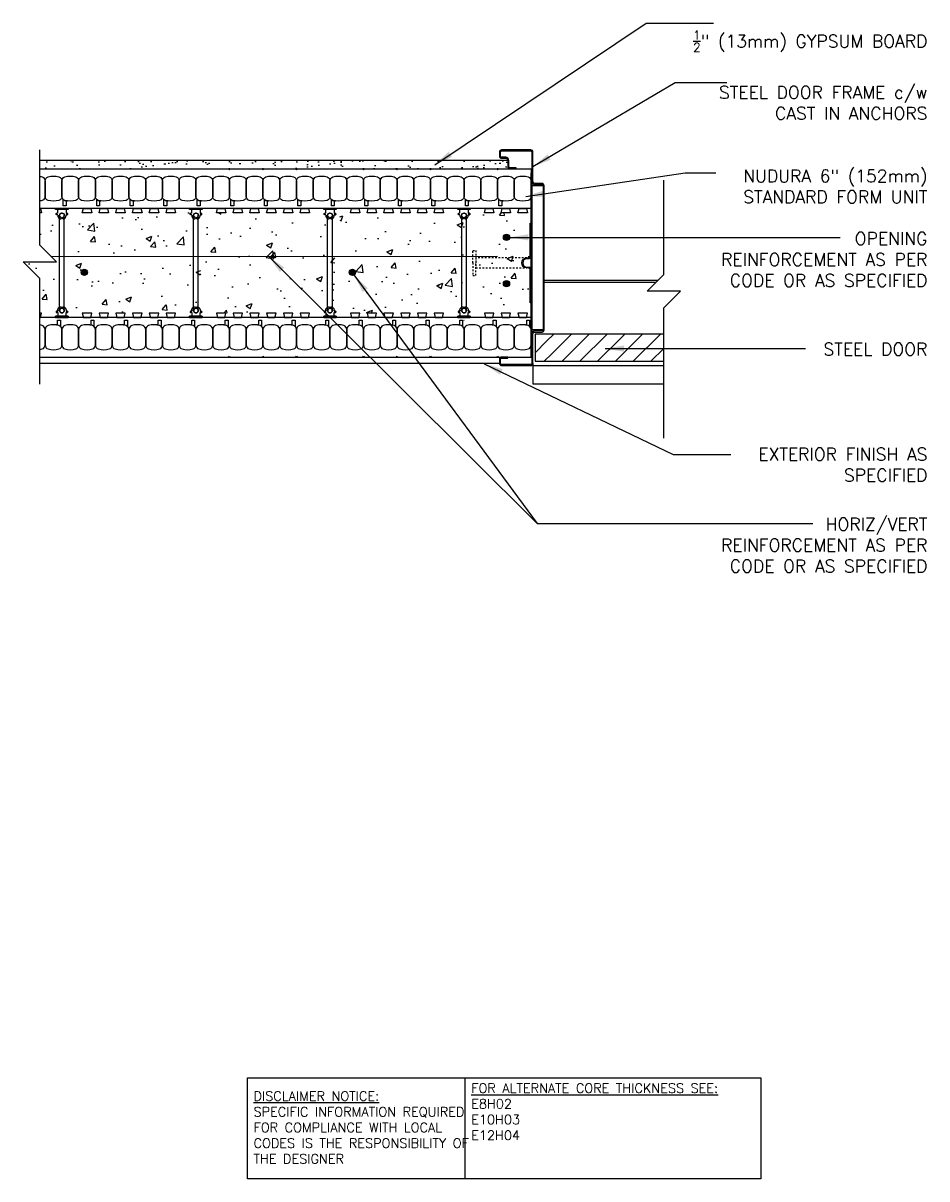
# Model space of a CAD drawing. Header units: inches. Extents: x 2887.6 to 2941.5, y 461.1 to 530.2.
import ezdxf

# ---------------------------------------------------------------- set-up
doc = ezdxf.new("R2010")
doc.units = ezdxf.units.IN
doc.header["$LTSCALE"] = 0.25
doc.header["$MEASUREMENT"] = 0
doc.linetypes.add('HIDDEN', pattern=[0.375, 0.25, -0.125])
doc.layers.get('0').update_dxf_attribs({"linetype": 'CONTINUOUS'})
for name, color, linetype in [('HATCH', 12, 'CONTINUOUS'), ('LINE18', 9, 'CONTINUOUS'), ('line25', 2, 'CONTINUOUS'), ('LINE50', 5, 'CONTINUOUS'), ('LINE65', 3, 'CONTINUOUS'), ('LINE9', 9, 'CONTINUOUS'), ('TEXT', 4, 'CONTINUOUS')]:
    doc.layers.add(name, color=color, linetype=linetype)
doc.styles.add('DIM', font='romans.shx', dxfattribs={"width": 0.7})
doc.styles.add('ROMANS', font='romans')
doc.styles.get("Standard").update_dxf_attribs({"font": 'romans.shx'})
doc.dimstyles.new('ext_12', dxfattribs={"dimscale": 12, "dimtxt": 0.09375, "dimasz": 0.09375, "dimexe": 0.09375, "dimexo": 0.0625, "dimgap": 0.0625, "dimtad": 1, "dimdec": 1, "dimzin": 3, "dimdsep": 46, "dimlunit": 4, "dimtxsty": 'DIM', "dimcen": 0.09, "dimdle": 0.09375, "dimclrt": 4, "dimadec": 0, "dimazin": 0, "dimtfac": 1, "dimtdec": 1, "dimtmove": 2, "dimatfit": 3, "dimfxl": 0, "dimfrac": 2, "dimtolj": 1, "dimtzin": 0, "dimarcsym": 0})

# ---------------------------------------------------------------- blocks, each defined once
blk = doc.blocks.new('WEB_6_CENTRE_TOP')
for p, q in [((5.688, 0.141), (0, 0.141)), ((5.688, -0.141), (0, -0.141))]:
    blk.add_line(p, q)
for centre in [(0, 0), (5.688, 0)]:
    blk.add_circle(centre, 0.141)
blk = doc.blocks.new('Connector')
blk.add_point((0.271, 0))
at = {"layer": 'LINE9'}
for p, q in [((0, 0.375), (0, -0.375)), ((0.062, -0.375), (0.062, 0.375)), ((0.281, 0.25), (0.062, 0.25))]:
    blk.add_line(p, q, dxfattribs=at)
for points, weights in [([(0.007, 0.375), (0.004, 0.375), (0, 0.375)], [1, 0.972587069138, 0.950305488115]), ([(0.327, 0.343), (0.308, 0.343), (0.281, 0.317), (0.281, 0.297)], [1, 0.85355339, 0.85355339, 1]), ([(0.328, 0.343), (0.327, 0.343), (0.327, 0.343)], [1, 0.70710678, 1]), ([(0.375, 0.297), (0.375, 0.317), (0.348, 0.343), (0.329, 0.343)], [1, 0.85355339, 0.85355339, 1]), ([(0.406, 0.25), (0.546, 0.25), (0.619, 0.131)], [0.958404415409, 0.794674173519, 0.864651571113]), ([(0.619, 0.052), (0.612, 0.049), (0.604, 0.049)], [0.83615024178, 0.892081430621, 1]), ([(0, -0.375), (0.004, -0.375), (0.007, -0.375)], [0.950305488115, 0.972587069138, 1]), ([(0.281, -0.297), (0.281, -0.317), (0.308, -0.343), (0.327, -0.343)], [1, 0.85355339, 0.85355339, 1]), ([(0.327, -0.343), (0.281, -0.343), (0.281, -0.297)], [1, 0.70710678, 1]), ([(0.329, -0.343), (0.348, -0.343), (0.375, -0.317), (0.375, -0.297)], [1, 0.85355339, 0.85355339, 1]), ([(0.375, -0.297), (0.375, -0.343), (0.329, -0.343)], [1, 0.70710678, 1]), ([(0.619, -0.131), (0.546, -0.25), (0.406, -0.25)], [0.864651574428, 0.794674169686, 0.958404415195]), ([(0.604, -0.049), (0.612, -0.049), (0.619, -0.052)], [1, 0.89208144177, 0.836150253337])]:
    blk.add_rational_spline(points, weights, degree=2, dxfattribs=at)
for points, degree in [([(0, 0.375), (0.002, 0.375), (0.005, 0.375), (0.007, 0.375)], 3), ([(0.007, 0.375), (0.021, 0.375), (0.051, 0.375), (0.062, 0.375), (0.062, 0.375)], 3), ([(0.281, 0.25), (0.281, 0.297)], 1), ([(0.327, 0.343), (0.327, 0.343), (0.328, 0.343), (0.328, 0.343)], 3), ([(0.328, 0.343), (0.329, 0.343), (0.329, 0.343), (0.329, 0.343)], 3), ([(0.375, 0.25), (0.375, 0.297)], 1), ([(0.406, 0.25), (0.375, 0.25)], 1), ([(0.604, 0.049), (0.532, 0.049)], 1), ([(0.604, 0.049), (0.609, 0.049), (0.614, 0.05), (0.619, 0.052)], 3), ([(0.619, 0.131), (0.619, 0.052)], 1), ([(0.007, -0.375), (0.005, -0.375), (0.002, -0.375), (0, -0.375)], 3), ([(0.062, -0.375), (0.062, -0.375), (0.051, -0.375), (0.021, -0.375), (0.007, -0.375)], 3), ([(0.062, -0.25), (0.281, -0.25)], 1), ([(0.281, -0.297), (0.281, -0.25)], 1), ([(0.281, -0.25), (0.281, -0.297)], 1), ([(0.328, -0.343), (0.328, -0.343), (0.327, -0.343), (0.327, -0.343)], 3), ([(0.329, -0.343), (0.329, -0.343), (0.329, -0.343), (0.328, -0.343)], 3), ([(0.375, -0.25), (0.375, -0.297)], 1), ([(0.375, -0.297), (0.375, -0.25)], 1), ([(0.406, -0.25), (0.375, -0.25)], 1), ([(0.532, -0.049), (0.604, -0.049)], 1), ([(0.604, -0.049), (0.58, -0.049), (0.556, -0.049), (0.532, -0.049)], 3), ([(0.619, -0.052), (0.614, -0.05), (0.609, -0.049), (0.604, -0.049)], 3), ([(0.619, -0.052), (0.619, -0.131)], 1)]:
    blk.add_open_spline(points, degree=degree, dxfattribs=at)
for points, weights, knots in [([(0.062, 0.375), (0.062, 0.375), (0.046, 0.375), (0.03, 0.375), (0.007, 0.375)], [0.868718858569, 0.861102746415, 1, 0.861102734288, 0.868718859898], [0, 0, 0, 0.5, 0.5, 1, 1, 1]), ([(0.532, 0.049), (0.472, 0.203), (0.333, 0.113), (0.157, 0), (0.333, -0.113), (0.472, -0.203), (0.532, -0.049)], [0.899508922286, 0.599718215298, 1, 0.54226024, 1, 0.599718224335, 0.899508908749], [0, 0, 0, 0.318112, 0.318112, 0.681888, 0.681888, 1, 1, 1]), ([(0.007, -0.375), (0.03, -0.375), (0.046, -0.375), (0.062, -0.375), (0.062, -0.375)], [0.868718859319, 0.861102739573, 1, 0.861102742958, 0.868718858948], [0, 0, 0, 0.5, 0.5, 1, 1, 1])]:
    blk.add_rational_spline(points, weights, degree=2, knots=knots, dxfattribs=at)
for points in [[(0.406, 0.25), (0.406, 0.25), (0.406, 0.25), (0.406, 0.25), (0.406, 0.25), (0.406, 0.25), (0.406, 0.25)], [(0.406, 0.25), (0.406, 0.25), (0.406, 0.25), (0.406, 0.25), (0.406, 0.25), (0.406, 0.25), (0.406, 0.25)], [(0.406, 0.25), (0.406, 0.25), (0.406, 0.25), (0.406, 0.25), (0.406, 0.25), (0.406, 0.25), (0.406, 0.25)], [(0.406, 0.25), (0.406, 0.25), (0.406, 0.25), (0.406, 0.25), (0.406, 0.25), (0.406, 0.25), (0.406, 0.25)], [(0.406, 0.25), (0.406, 0.25), (0.406, 0.25), (0.406, 0.25), (0.406, 0.25), (0.406, 0.25), (0.406, 0.25)], [(0.406, 0.25), (0.406, 0.25), (0.406, 0.25), (0.406, 0.25), (0.406, 0.25), (0.406, 0.25), (0.406, 0.25)], [(0.406, 0.25), (0.406, 0.25), (0.406, 0.25), (0.406, 0.25), (0.406, 0.25), (0.406, 0.25), (0.406, 0.25)], [(0.406, 0.25), (0.406, 0.25), (0.406, 0.25), (0.406, 0.25), (0.406, 0.25), (0.406, 0.25), (0.406, 0.25)], [(0.406, 0.25), (0.406, 0.25), (0.406, 0.25), (0.406, 0.25), (0.406, 0.25), (0.406, 0.25), (0.406, 0.25)], [(0.406, 0.25), (0.406, 0.25), (0.406, 0.25), (0.406, 0.25), (0.406, 0.25), (0.406, 0.25), (0.406, 0.25)], [(0.406, 0.25), (0.406, 0.25), (0.406, 0.25), (0.406, 0.25), (0.406, 0.25), (0.406, 0.25), (0.406, 0.25)], [(0.406, 0.25), (0.406, 0.25), (0.406, 0.25), (0.406, 0.25), (0.406, 0.25), (0.406, 0.25), (0.406, 0.25)], [(0.406, 0.25), (0.406, 0.25), (0.406, 0.25), (0.406, 0.25), (0.406, 0.25), (0.406, 0.25), (0.406, 0.25)], [(0.406, 0.25), (0.406, 0.25), (0.406, 0.25), (0.406, 0.25), (0.406, 0.25), (0.406, 0.25), (0.406, 0.25)], [(0.406, 0.25), (0.406, 0.25), (0.406, 0.25), (0.406, 0.25), (0.406, 0.25), (0.406, 0.25), (0.406, 0.25)], [(0.406, 0.25), (0.406, 0.25), (0.406, 0.25), (0.406, 0.25), (0.406, 0.25), (0.406, 0.25), (0.406, 0.25)], [(0.406, 0.25), (0.406, 0.25), (0.406, 0.25), (0.406, 0.25), (0.406, 0.25), (0.406, 0.25), (0.406, 0.25)], [(0.406, 0.25), (0.406, 0.25), (0.406, 0.25), (0.406, 0.25), (0.406, 0.25), (0.406, 0.25), (0.406, 0.25)], [(0.406, 0.25), (0.406, 0.25), (0.406, 0.25), (0.406, 0.25), (0.406, 0.25), (0.406, 0.25), (0.406, 0.25)], [(0.406, 0.25), (0.406, 0.25), (0.406, 0.25), (0.406, 0.25), (0.406, 0.25), (0.406, 0.25), (0.406, 0.25)], [(0.406, 0.25), (0.406, 0.25), (0.406, 0.25), (0.406, 0.25), (0.406, 0.25), (0.406, 0.25), (0.406, 0.25)], [(0.406, 0.25), (0.406, 0.25), (0.406, 0.25), (0.406, 0.25), (0.406, 0.25), (0.406, 0.25), (0.406, 0.25)], [(0.406, 0.25), (0.406, 0.25), (0.406, 0.25), (0.406, 0.25), (0.406, 0.25), (0.406, 0.25), (0.406, 0.25)], [(0.406, 0.25), (0.406, 0.25), (0.406, 0.25), (0.406, 0.25), (0.406, 0.25), (0.406, 0.25), (0.406, 0.25)], [(0.532, 0.049), (0.532, 0.049), (0.532, 0.049), (0.532, 0.049), (0.532, 0.049), (0.532, 0.049), (0.532, 0.049)], [(0.532, 0.049), (0.532, 0.049), (0.532, 0.049), (0.532, 0.049), (0.532, 0.049), (0.532, 0.049), (0.532, 0.049)], [(0.532, 0.049), (0.532, 0.049), (0.532, 0.049), (0.532, 0.049), (0.532, 0.049), (0.532, 0.049), (0.532, 0.049)], [(0.532, 0.049), (0.532, 0.049), (0.532, 0.049), (0.532, 0.049), (0.532, 0.049), (0.532, 0.049), (0.532, 0.049)], [(0.532, 0.049), (0.532, 0.049), (0.532, 0.049), (0.532, 0.049), (0.532, 0.049), (0.532, 0.049), (0.532, 0.049)], [(0.532, 0.049), (0.532, 0.049), (0.532, 0.049), (0.532, 0.049), (0.532, 0.049), (0.532, 0.049), (0.532, 0.049)], [(0.532, 0.049), (0.532, 0.049), (0.532, 0.049), (0.532, 0.049), (0.532, 0.049), (0.532, 0.049), (0.532, 0.049)], [(0.532, 0.049), (0.532, 0.049), (0.532, 0.049), (0.532, 0.049), (0.532, 0.049), (0.532, 0.049), (0.532, 0.049)], [(0.532, 0.049), (0.532, 0.049), (0.532, 0.049), (0.532, 0.049), (0.532, 0.049), (0.532, 0.049), (0.532, 0.049)], [(0.532, 0.049), (0.532, 0.049), (0.532, 0.049), (0.532, 0.049), (0.532, 0.049), (0.532, 0.049), (0.532, 0.049)], [(0.604, 0.049), (0.604, 0.049), (0.604, 0.049), (0.604, 0.049), (0.604, 0.049), (0.604, 0.049), (0.604, 0.049)], [(0.604, 0.049), (0.604, 0.049), (0.604, 0.049), (0.604, 0.049), (0.604, 0.049), (0.604, 0.049), (0.604, 0.049)], [(0.604, 0.049), (0.604, 0.049), (0.604, 0.049), (0.604, 0.049), (0.604, 0.049), (0.604, 0.049), (0.604, 0.049)], [(0.604, 0.049), (0.604, 0.049), (0.604, 0.049), (0.604, 0.049), (0.604, 0.049), (0.604, 0.049), (0.604, 0.049)], [(0.619, 0.131), (0.619, 0.131), (0.619, 0.131), (0.619, 0.131), (0.619, 0.131), (0.619, 0.131), (0.619, 0.131)], [(0.619, 0.131), (0.619, 0.131), (0.619, 0.131), (0.619, 0.131), (0.619, 0.131), (0.619, 0.131), (0.619, 0.131)], [(0.619, 0.131), (0.619, 0.131), (0.619, 0.131), (0.619, 0.131), (0.619, 0.131), (0.619, 0.131), (0.619, 0.131)], [(0.619, 0.131), (0.619, 0.131), (0.619, 0.131), (0.619, 0.131), (0.619, 0.131), (0.619, 0.131), (0.619, 0.131)], [(0.406, -0.25), (0.406, -0.25), (0.406, -0.25), (0.406, -0.25), (0.406, -0.25), (0.406, -0.25), (0.406, -0.25)], [(0.406, -0.25), (0.406, -0.25), (0.406, -0.25), (0.406, -0.25), (0.406, -0.25), (0.406, -0.25), (0.406, -0.25)], [(0.406, -0.25), (0.406, -0.25), (0.406, -0.25), (0.406, -0.25), (0.406, -0.25), (0.406, -0.25), (0.406, -0.25)], [(0.406, -0.25), (0.406, -0.25), (0.406, -0.25), (0.406, -0.25), (0.406, -0.25), (0.406, -0.25), (0.406, -0.25)], [(0.406, -0.25), (0.406, -0.25), (0.406, -0.25), (0.406, -0.25), (0.406, -0.25), (0.406, -0.25), (0.406, -0.25)], [(0.406, -0.25), (0.406, -0.25), (0.406, -0.25), (0.406, -0.25), (0.406, -0.25), (0.406, -0.25), (0.406, -0.25)], [(0.406, -0.25), (0.406, -0.25), (0.406, -0.25), (0.406, -0.25), (0.406, -0.25), (0.406, -0.25), (0.406, -0.25)], [(0.406, -0.25), (0.406, -0.25), (0.406, -0.25), (0.406, -0.25), (0.406, -0.25), (0.406, -0.25), (0.406, -0.25)], [(0.406, -0.25), (0.406, -0.25), (0.406, -0.25), (0.406, -0.25), (0.406, -0.25), (0.406, -0.25), (0.406, -0.25)], [(0.406, -0.25), (0.406, -0.25), (0.406, -0.25), (0.406, -0.25), (0.406, -0.25), (0.406, -0.25), (0.406, -0.25)], [(0.406, -0.25), (0.406, -0.25), (0.406, -0.25), (0.406, -0.25), (0.406, -0.25), (0.406, -0.25), (0.406, -0.25)], [(0.532, -0.049), (0.532, -0.049), (0.532, -0.049), (0.532, -0.049), (0.532, -0.049), (0.532, -0.049), (0.532, -0.049)], [(0.532, -0.049), (0.532, -0.049), (0.532, -0.049), (0.532, -0.049), (0.532, -0.049), (0.532, -0.049), (0.532, -0.049)], [(0.532, -0.049), (0.532, -0.049), (0.532, -0.049), (0.532, -0.049), (0.532, -0.049), (0.532, -0.049), (0.532, -0.049)], [(0.532, -0.049), (0.532, -0.049), (0.532, -0.049), (0.532, -0.049), (0.532, -0.049), (0.532, -0.049), (0.532, -0.049)], [(0.604, -0.049), (0.604, -0.049), (0.604, -0.049), (0.604, -0.049), (0.604, -0.049), (0.604, -0.049), (0.604, -0.049)], [(0.604, -0.049), (0.604, -0.049), (0.604, -0.049), (0.604, -0.049), (0.604, -0.049), (0.604, -0.049), (0.604, -0.049)], [(0.604, -0.049), (0.604, -0.049), (0.604, -0.049), (0.604, -0.049), (0.604, -0.049), (0.604, -0.049), (0.604, -0.049)], [(0.604, -0.049), (0.604, -0.049), (0.604, -0.049), (0.604, -0.049), (0.604, -0.049), (0.604, -0.049), (0.604, -0.049)], [(0.604, -0.049), (0.604, -0.049), (0.604, -0.049), (0.604, -0.049), (0.604, -0.049), (0.604, -0.049), (0.604, -0.049)], [(0.604, -0.049), (0.604, -0.049), (0.604, -0.049), (0.604, -0.049), (0.604, -0.049), (0.604, -0.049), (0.604, -0.049)], [(0.604, -0.049), (0.604, -0.049), (0.604, -0.049), (0.604, -0.049), (0.604, -0.049), (0.604, -0.049), (0.604, -0.049)], [(0.604, -0.049), (0.604, -0.049), (0.604, -0.049), (0.604, -0.049), (0.604, -0.049), (0.604, -0.049), (0.604, -0.049)], [(0.619, -0.131), (0.619, -0.131), (0.619, -0.131), (0.619, -0.131), (0.619, -0.131), (0.619, -0.131), (0.619, -0.131)], [(0.619, -0.131), (0.619, -0.131), (0.619, -0.131), (0.619, -0.131), (0.619, -0.131), (0.619, -0.131), (0.619, -0.131)], [(0.619, -0.131), (0.619, -0.131), (0.619, -0.131), (0.619, -0.131), (0.619, -0.131), (0.619, -0.131), (0.619, -0.131)], [(0.619, -0.131), (0.619, -0.131), (0.619, -0.131), (0.619, -0.131), (0.619, -0.131), (0.619, -0.131), (0.619, -0.131)]]:
    blk.add_open_spline(points, degree=3, knots=[0, 0, 0, 0, 1, 1, 1, 1, 1, 1, 1], dxfattribs=at)

msp = doc.modelspace()

# ---------------------------------------------------------------- hatches: boundary and pattern name
at = {"layer": 'HATCH'}
h = msp.add_hatch(dxfattribs=at)
h.set_pattern_fill('AR-SAND', color=256, scale=0.5, style=0)
h.set_pattern_definition([(37.5, (13.73705, 62.0218), (-0.03149668, 0.96341188), [0, -0.76, 0, -0.85, 0, -0.8125]), (7.5, (13.737, 62.0218), (0.88488835, 1.41107303), [0, -0.41, 0, -0.685, 0, -0.2625]), (327.5, (13.12205, 62.0218), (1.55707093, 0.00282953), [0, -0.25, 0, -0.9, 0, -1.175]), (317.5, (13.122, 62.0218), (1.5030633, 0.4388378), [0, -0.125, 0, -0.59, 0, -0.675])])
h.paths.add_polyline_path([(2907.215, 521.958), (2901.53, 521.958), (2901.53, 521.458), (2907.215, 521.458)])
h.paths.add_polyline_path([(2888.614, 521.958), (2888.614, 521.458), (2901.53, 521.458), (2901.53, 521.958)])
edge = h.paths.add_edge_path()
edge.add_line((2917.039, 521.458), (2917.039, 521.521))
edge.add_line((2917.039, 521.521), (2916.664, 521.521))
edge.add_arc((2916.664, 521.583), 0.0625, 180, 270, ccw=False)
edge.add_line((2916.602, 521.583), (2916.602, 521.958))
edge.add_line((2916.602, 521.958), (2907.215, 521.958))
edge.add_line((2907.215, 521.958), (2907.215, 521.458))
edge.add_line((2907.215, 521.458), (2917.039, 521.458))
h = msp.add_hatch(dxfattribs=at)
h.set_pattern_fill('AR-CONC', color=256, scale=0.5, style=0)
h.set_pattern_definition([(50, (15.237, 62.0218), (3.586301, -0.3137607), [0.375, -4.125]), (355, (15.237, 62.0218), (-0.6937567, 3.7609607), [0.3, -3.3]), (100.4514, (15.536, 61.9956), (2.892547, 3.4471977), [0.318701, -3.5057106]), (46.1842, (15.237, 63.022), (5.336205, -0.827595), [0.5625, -6.1875]), (96.6356, (15.6817, 62.953), (4.6733135, 4.870589), [0.478051, -5.258565]), (351.1842, (15.237, 63.022), (4.67331, 4.870593), [0.45, -4.95]), (21, (15.737, 62.7718), (2.9845353, -2.0130945), [0.375, -4.125]), (326, (15.737, 62.7718), (1.2165767, 3.62575), [0.3, -3.3]), (71.4514, (15.9858, 62.604), (4.201113, 1.6126525), [0.318701, -3.5057106]), (37.5, (15.237, 62.0218), (0.0607993, 1.66446927), [0, -3.26, 0, -3.35, 0, -3.3125]), (7.5, (15.237, 62.0218), (1.3153477, 1.9720586), [0, -1.91, 0, -3.185, 0, -1.2625]), (327.5, (14.122, 62.0218), (2.6691122, -0.11277436), [0, -1.25, 0, -3.9, 0, -5.175]), (317.5, (13.622, 62.0218), (2.9159308, 0.500525), [0, -1.625, 0, -2.59, 0, -3.675])])
h.paths.add_polyline_path([(2898.522, 516.21), (2898.522, 512.833), (2906.21, 512.833), (2906.21, 516.21)])
h.paths.add_polyline_path([(2898.21, 516.21), (2890.522, 516.21), (2890.522, 512.833), (2898.21, 512.833)])
edge = h.paths.add_edge_path(flags=16)
edge.add_arc((2892.761, 515.278), 0.188, 0, 360)
h.paths.add_polyline_path([(2890.522, 518.833), (2890.522, 516.21), (2898.21, 516.21), (2898.21, 518.833)])
h.paths.add_polyline_path([(2898.522, 518.833), (2898.522, 516.21), (2906.21, 516.21), (2906.21, 518.833)])
h.paths.add_polyline_path([(2914.21, 516.21), (2914.21, 518.833), (2906.522, 518.833), (2906.522, 516.21)])
h.paths.add_polyline_path([(2914.21, 512.833), (2914.21, 516.21), (2906.522, 516.21), (2906.522, 512.833)])
edge = h.paths.add_edge_path(flags=16)
edge.add_arc((2908.761, 515.278), 0.188, 0, 360)
h.paths.add_polyline_path([(2917.927, 518.833), (2914.522, 518.833), (2914.522, 512.833), (2917.927, 512.833)])
edge = h.paths.add_edge_path(flags=16)
edge.add_arc((2915.835, 517.362), 0.188, 0, 360)
edge = h.paths.add_edge_path(flags=16)
edge.add_arc((2915.835, 514.601), 0.188, 0, 360)
h.paths.add_polyline_path([(2888.614, 516.896), (2889.614, 515.896), (2889.786, 516.212), (2889.677, 518.833), (2888.614, 518.833)])
h.paths.add_polyline_path([(2887.614, 515.896), (2888.614, 514.896), (2888.614, 512.833), (2889.677, 512.833), (2889.614, 515.896)])
h = msp.add_hatch(dxfattribs=at)
h.set_pattern_fill('ANSI31', color=256, scale=6, style=0)
h.paths.add_polyline_path([(2918.164, 509.958), (2919.378, 509.958), (2918.979, 510.813), (2918.699, 511.583), (2918.164, 511.583)])
h = msp.add_hatch(dxfattribs=at)
h.set_pattern_fill('ANSI31', color=256, scale=6, style=0)
h.paths.add_polyline_path([(2923.473, 509.958), (2923.193, 511.583), (2918.699, 511.583), (2918.979, 510.813), (2919.378, 509.958)])
h = msp.add_hatch(dxfattribs=at)
h.set_pattern_fill('ANSI31', color=256, scale=6, style=0)
h.paths.add_polyline_path([(2923.473, 509.958), (2925.853, 509.958), (2925.853, 511.583), (2923.193, 511.583)])
at = {"layer": 'LINE65'}
for points in [[(2916.648, 517.362, 1), (2916.273, 517.362, 1)], [(2891.449, 515.278, 1), (2891.074, 515.278, 1)], [(2907.449, 515.278, 1), (2907.074, 515.278, 1)], [(2916.648, 514.601, 1), (2916.273, 514.601, 1)]]:
    msp.add_hatch(color=256, dxfattribs=at).paths.add_polyline_path(points)

# ---------------------------------------------------------------- linework, layer by layer
at = {"layer": 'HATCH'}
for p, q in [((2918.708, 514.806), (2925.516, 514.806)), ((2918.708, 514.681), (2925.391, 514.681)), ((2918.039, 509.832), (2918.039, 508.623)), ((2918.039, 509.707), (2925.853, 509.707)), ((2918.039, 508.623), (2925.853, 508.623))]:
    msp.add_line(p, q, dxfattribs=at)
at = {"layer": 'LINE18'}
for points in [[(2888.614, 508.601), (2888.614, 514.896), (2887.614, 515.896), (2889.614, 515.896), (2888.614, 516.896), (2888.614, 522.587)], [(2925.853, 505.363), (2925.853, 513.144), (2926.853, 514.144), (2924.853, 514.144), (2925.853, 515.144), (2925.853, 520.769)]]:
    msp.add_lwpolyline(points, dxfattribs=at)
at = {"layer": 'line25'}
for p, q in [((2917.927, 519.083), (2888.614, 519.083)), ((2917.927, 512.583), (2888.614, 512.583)), ((2913.906, 512.415), (2913.927, 512.415)), ((2917.927, 512.833), (2917.927, 510.208)), ((2925.853, 511.583), (2918.164, 511.583)), ((2918.164, 511.583), (2918.164, 509.958)), ((2918.164, 509.958), (2925.853, 509.958))]:
    msp.add_line(p, q, dxfattribs=at)
for points in [[(2888.614, 519.083), (2888.645, 519.083), (2888.708, 518.833), (2888.614, 518.833)], [(2888.614, 512.583), (2888.645, 512.583), (2888.708, 512.833), (2888.614, 512.833)]]:
    msp.add_lwpolyline(points, dxfattribs=at)
for points in [[(2891.645, 519.083), (2891.708, 518.833), (2891.145, 518.833), (2891.208, 519.083)], [(2892.645, 519.083), (2892.708, 518.833), (2892.145, 518.833), (2892.208, 519.083)], [(2893.645, 519.083), (2893.708, 518.833), (2893.145, 518.833), (2893.208, 519.083)], [(2894.645, 519.083), (2894.708, 518.833), (2894.145, 518.833), (2894.208, 519.083)], [(2895.645, 519.083), (2895.708, 518.833), (2895.145, 518.833), (2895.208, 519.083)], [(2896.645, 519.083), (2896.708, 518.833), (2896.145, 518.833), (2896.208, 519.083)], [(2899.645, 519.083), (2899.708, 518.833), (2899.145, 518.833), (2899.208, 519.083)], [(2900.645, 519.083), (2900.708, 518.833), (2900.145, 518.833), (2900.208, 519.083)], [(2901.645, 519.083), (2901.708, 518.833), (2901.145, 518.833), (2901.208, 519.083)], [(2902.645, 519.083), (2902.708, 518.833), (2902.145, 518.833), (2902.208, 519.083)], [(2903.645, 519.083), (2903.708, 518.833), (2903.145, 518.833), (2903.208, 519.083)], [(2904.645, 519.083), (2904.708, 518.833), (2904.145, 518.833), (2904.208, 519.083)], [(2907.645, 519.083), (2907.708, 518.833), (2907.145, 518.833), (2907.208, 519.083)], [(2908.645, 519.083), (2908.708, 518.833), (2908.145, 518.833), (2908.208, 519.083)], [(2909.645, 519.083), (2909.708, 518.833), (2909.145, 518.833), (2909.208, 519.083)], [(2910.645, 519.083), (2910.708, 518.833), (2910.145, 518.833), (2910.208, 519.083)], [(2911.645, 519.083), (2911.708, 518.833), (2911.145, 518.833), (2911.208, 519.083)], [(2912.645, 519.083), (2912.708, 518.833), (2912.145, 518.833), (2912.208, 519.083)], [(2915.645, 519.083), (2915.708, 518.833), (2915.145, 518.833), (2915.208, 519.083)], [(2916.645, 519.083), (2916.708, 518.833), (2916.145, 518.833), (2916.208, 519.083)], [(2917.645, 519.083), (2917.708, 518.833), (2917.145, 518.833), (2917.208, 519.083)], [(2891.645, 512.583), (2891.708, 512.833), (2891.145, 512.833), (2891.208, 512.583)], [(2892.645, 512.583), (2892.708, 512.833), (2892.145, 512.833), (2892.208, 512.583)], [(2893.645, 512.583), (2893.708, 512.833), (2893.145, 512.833), (2893.208, 512.583)], [(2894.645, 512.583), (2894.708, 512.833), (2894.145, 512.833), (2894.208, 512.583)], [(2895.645, 512.583), (2895.708, 512.833), (2895.145, 512.833), (2895.208, 512.583)], [(2896.645, 512.583), (2896.708, 512.833), (2896.145, 512.833), (2896.208, 512.583)], [(2899.645, 512.583), (2899.708, 512.833), (2899.145, 512.833), (2899.208, 512.583)], [(2900.645, 512.583), (2900.708, 512.833), (2900.145, 512.833), (2900.208, 512.583)], [(2901.645, 512.583), (2901.708, 512.833), (2901.145, 512.833), (2901.208, 512.583)], [(2902.645, 512.583), (2902.708, 512.833), (2902.145, 512.833), (2902.208, 512.583)], [(2903.645, 512.583), (2903.708, 512.833), (2903.145, 512.833), (2903.208, 512.583)], [(2904.645, 512.583), (2904.708, 512.833), (2904.145, 512.833), (2904.208, 512.583)], [(2907.645, 512.583), (2907.708, 512.833), (2907.145, 512.833), (2907.208, 512.583)], [(2908.645, 512.583), (2908.708, 512.833), (2908.145, 512.833), (2908.208, 512.583)], [(2909.645, 512.583), (2909.708, 512.833), (2909.145, 512.833), (2909.208, 512.583)], [(2910.645, 512.583), (2910.708, 512.833), (2910.145, 512.833), (2910.208, 512.583)], [(2911.645, 512.583), (2911.708, 512.833), (2911.145, 512.833), (2911.208, 512.583)], [(2912.645, 512.583), (2912.708, 512.833), (2912.145, 512.833), (2912.208, 512.583)], [(2915.645, 512.583), (2915.708, 512.833), (2915.145, 512.833), (2915.208, 512.583)], [(2916.645, 512.583), (2916.708, 512.833), (2916.145, 512.833), (2916.208, 512.583)], [(2917.645, 512.583), (2917.708, 512.833), (2917.145, 512.833), (2917.208, 512.583)]]:
    msp.add_lwpolyline(points, close=True, dxfattribs=at)
at = {"layer": 'LINE50'}
for p, q in [((2888.614, 521.458), (2917.927, 521.458)), ((2917.927, 521.458), (2917.927, 519.083)), ((2917.927, 512.833), (2917.927, 510.208)), ((2917.927, 510.208), (2917.927, 512.583)), ((2888.614, 510.208), (2917.927, 510.208))]:
    msp.add_line(p, q, dxfattribs=at)
at = {"layer": 'LINE65', "flags": 128}
msp.add_lwpolyline([(2889.298, 516.212), (2915.926, 516.231)], dxfattribs=at)
at = {"layer": 'LINE65'}
for centre in [(2916.46, 517.362), (2891.261, 515.278), (2907.261, 515.278), (2916.46, 514.601)]:
    msp.add_circle(centre, 0.188, dxfattribs=at)
at = {"layer": 'LINE9'}
for p, q in [((2889.786, 516.099), (2889.786, 518.677)), ((2890.067, 516.099), (2890.067, 518.677)), ((2897.786, 516.099), (2897.786, 518.677)), ((2898.067, 516.099), (2898.067, 518.677)), ((2889.786, 515.924), (2889.786, 516.099)), ((2889.786, 512.989), (2889.786, 515.924)), ((2890.067, 512.989), (2890.067, 516.099)), ((2897.786, 512.989), (2897.786, 516.099)), ((2898.067, 512.989), (2898.067, 516.099))]:
    msp.add_line(p, q, dxfattribs=at)
for points in [[(2916.479, 510.208), (2916.539, 510.208), (2916.164, 510.208, 0.414214), (2916.039, 510.083), (2916.039, 509.833, 0.414214), (2916.164, 509.708), (2917.914, 509.708, 0.414214), (2918.039, 509.833), (2918.039, 511.583, -0.414214), (2918.164, 511.708), (2918.583, 511.708, 0.414214), (2918.708, 511.833), (2918.708, 520.458, 0.414214), (2918.583, 520.583), (2918.164, 520.583, -0.414214), (2918.039, 520.708), (2918.039, 522.458, 0.414214), (2917.914, 522.583), (2916.164, 522.583, 0.414214), (2916.039, 522.458), (2916.039, 522.208, 0.414214), (2916.164, 522.083), (2916.414, 522.083, -0.414214), (2916.539, 521.958), (2916.539, 521.583, 0.414214), (2916.664, 521.458), (2917.039, 521.458), (2917.039, 521.521), (2916.664, 521.521, -0.414214), (2916.602, 521.583), (2916.602, 521.958, 0.414214), (2916.414, 522.146), (2916.164, 522.146, -0.414214), (2916.102, 522.208), (2916.102, 522.458, -0.414214), (2916.164, 522.521), (2917.914, 522.521, -0.414214), (2917.977, 522.458), (2917.977, 520.708, 0.414214), (2918.164, 520.521), (2918.583, 520.521, -0.414214), (2918.646, 520.458), (2918.646, 511.833, -0.414214), (2918.583, 511.771), (2918.164, 511.771, 0.414214), (2917.977, 511.583), (2917.977, 509.833, -0.414214), (2917.914, 509.771), (2916.164, 509.771, -0.414214), (2916.102, 509.833), (2916.102, 510.083, -0.414214), (2916.164, 510.146), (2916.539, 510.146), (2916.539, 510.208)], [(2888.614, 521.004, -0.03389), (2888.754, 520.969, -0.325305), (2888.927, 520.731), (2888.927, 519.81, -0.325305), (2888.754, 519.572, -0.03389), (2888.614, 519.537)], [(2888.614, 510.662, 0.03389), (2888.754, 510.697, 0.325305), (2888.927, 510.935), (2888.927, 511.856, 0.325305), (2888.754, 512.094, 0.03389), (2888.614, 512.129, 0.03389)]]:
    msp.add_lwpolyline(points, format="xyb", dxfattribs=at)
at = {"layer": 'LINE9', "flags": 128}
for points in [[(2916.539, 521.958), (2916.539, 521.958), (2888.614, 521.958)], [(2916.039, 509.833), (2888.614, 509.833)]]:
    msp.add_lwpolyline(points, dxfattribs=at)
at = {"layer": 'LINE9'}
for points in [[(2899.895, 521.458), (2899.927, 521.394), (2899.958, 521.458)], [(2901.895, 521.458), (2901.927, 521.394), (2901.958, 521.458)], [(2903.895, 521.458), (2903.927, 521.394), (2903.958, 521.458)], [(2907.895, 521.458), (2907.927, 521.394), (2907.958, 521.458)], [(2909.895, 521.458), (2909.927, 521.394), (2909.958, 521.458)], [(2911.895, 521.458), (2911.927, 521.394), (2911.958, 521.458)], [(2915.895, 521.458), (2915.927, 521.394), (2915.958, 521.458)], [(2917.977, 511.087), (2917.927, 511.087), (2917.927, 521.206), (2917.977, 521.206)], [(2899.895, 510.208), (2899.927, 510.273), (2899.958, 510.208)], [(2901.895, 510.208), (2901.927, 510.273), (2901.958, 510.208)], [(2903.895, 510.208), (2903.927, 510.273), (2903.958, 510.208)], [(2907.895, 510.208), (2907.927, 510.273), (2907.958, 510.208)], [(2909.895, 510.208), (2909.927, 510.273), (2909.958, 510.208)], [(2911.895, 510.208), (2911.927, 510.273), (2911.958, 510.208)], [(2915.895, 510.208), (2915.927, 510.273), (2915.958, 510.208)]]:
    msp.add_lwpolyline(points, close=True, dxfattribs=at)
for points in [[(2889.754, 519.572, -0.157671), (2889.1, 519.572, -0.325305), (2888.927, 519.81), (2888.927, 520.731, -0.325305), (2889.1, 520.969, -0.157671), (2889.754, 520.969, -0.325305), (2889.927, 520.731), (2889.927, 519.81, -0.325305)], [(2890.754, 519.572, -0.157671), (2890.1, 519.572, -0.325305), (2889.927, 519.81), (2889.927, 520.731, -0.325305), (2890.1, 520.969, -0.157671), (2890.754, 520.969, -0.325305), (2890.927, 520.731), (2890.927, 519.81, -0.325305)], [(2891.754, 519.572, -0.157671), (2891.1, 519.572, -0.325305), (2890.927, 519.81), (2890.927, 520.731, -0.325305), (2891.1, 520.969, -0.157671), (2891.754, 520.969, -0.325305), (2891.927, 520.731), (2891.927, 519.81, -0.325305)], [(2892.754, 519.572, -0.157671), (2892.1, 519.572, -0.325305), (2891.927, 519.81), (2891.927, 520.731, -0.325305), (2892.1, 520.969, -0.157671), (2892.754, 520.969, -0.325305), (2892.927, 520.731), (2892.927, 519.81, -0.325305)], [(2893.754, 519.572, -0.157671), (2893.1, 519.572, -0.325305), (2892.927, 519.81), (2892.927, 520.731, -0.325305), (2893.1, 520.969, -0.157671), (2893.754, 520.969, -0.325305), (2893.927, 520.731), (2893.927, 519.81, -0.325305)], [(2894.754, 519.572, -0.157671), (2894.1, 519.572, -0.325305), (2893.927, 519.81), (2893.927, 520.731, -0.325305), (2894.1, 520.969, -0.157671), (2894.754, 520.969, -0.325305), (2894.927, 520.731), (2894.927, 519.81, -0.325305)], [(2895.754, 519.572, -0.157671), (2895.1, 519.572, -0.325305), (2894.927, 519.81), (2894.927, 520.731, -0.325305), (2895.1, 520.969, -0.157671), (2895.754, 520.969, -0.325305), (2895.927, 520.731), (2895.927, 519.81, -0.325305)], [(2896.754, 519.572, -0.157671), (2896.1, 519.572, -0.325305), (2895.927, 519.81), (2895.927, 520.731, -0.325305), (2896.1, 520.969, -0.157671), (2896.754, 520.969, -0.325305), (2896.927, 520.731), (2896.927, 519.81, -0.325305)], [(2897.754, 519.572, -0.157671), (2897.1, 519.572, -0.325305), (2896.927, 519.81), (2896.927, 520.731, -0.325305), (2897.1, 520.969, -0.157671), (2897.754, 520.969, -0.325305), (2897.927, 520.731), (2897.927, 519.81, -0.325305)], [(2898.754, 519.572, -0.157671), (2898.1, 519.572, -0.325305), (2897.927, 519.81), (2897.927, 520.731, -0.325305), (2898.1, 520.969, -0.157671), (2898.754, 520.969, -0.325305), (2898.927, 520.731), (2898.927, 519.81, -0.325305)], [(2899.754, 519.572, -0.157671), (2899.1, 519.572, -0.325305), (2898.927, 519.81), (2898.927, 520.731, -0.325305), (2899.1, 520.969, -0.157671), (2899.754, 520.969, -0.325305), (2899.927, 520.731), (2899.927, 519.81, -0.325305)], [(2900.754, 519.572, -0.157671), (2900.1, 519.572, -0.325305), (2899.927, 519.81), (2899.927, 520.731, -0.325305), (2900.1, 520.969, -0.157671), (2900.754, 520.969, -0.325305), (2900.927, 520.731), (2900.927, 519.81, -0.325305)], [(2901.754, 519.572, -0.157671), (2901.1, 519.572, -0.325305), (2900.927, 519.81), (2900.927, 520.731, -0.325305), (2901.1, 520.969, -0.157671), (2901.754, 520.969, -0.325305), (2901.927, 520.731), (2901.927, 519.81, -0.325305)], [(2902.754, 519.572, -0.157671), (2902.1, 519.572, -0.325305), (2901.927, 519.81), (2901.927, 520.731, -0.325305), (2902.1, 520.969, -0.157671), (2902.754, 520.969, -0.325305), (2902.927, 520.731), (2902.927, 519.81, -0.325305)], [(2903.754, 519.572, -0.157671), (2903.1, 519.572, -0.325305), (2902.927, 519.81), (2902.927, 520.731, -0.325305), (2903.1, 520.969, -0.157671), (2903.754, 520.969, -0.325305), (2903.927, 520.731), (2903.927, 519.81, -0.325305)], [(2904.754, 519.572, -0.157671), (2904.1, 519.572, -0.325305), (2903.927, 519.81), (2903.927, 520.731, -0.325305), (2904.1, 520.969, -0.157671), (2904.754, 520.969, -0.325305), (2904.927, 520.731), (2904.927, 519.81, -0.325305)], [(2905.754, 519.572, -0.157671), (2905.1, 519.572, -0.325305), (2904.927, 519.81), (2904.927, 520.731, -0.325305), (2905.1, 520.969, -0.157671), (2905.754, 520.969, -0.325305), (2905.927, 520.731), (2905.927, 519.81, -0.325305)], [(2906.754, 519.572, -0.157671), (2906.1, 519.572, -0.325305), (2905.927, 519.81), (2905.927, 520.731, -0.325305), (2906.1, 520.969, -0.157671), (2906.754, 520.969, -0.325305), (2906.927, 520.731), (2906.927, 519.81, -0.325305)], [(2907.754, 519.572, -0.157671), (2907.1, 519.572, -0.325305), (2906.927, 519.81), (2906.927, 520.731, -0.325305), (2907.1, 520.969, -0.157671), (2907.754, 520.969, -0.325305), (2907.927, 520.731), (2907.927, 519.81, -0.325305)], [(2908.754, 519.572, -0.157671), (2908.1, 519.572, -0.325305), (2907.927, 519.81), (2907.927, 520.731, -0.325305), (2908.1, 520.969, -0.157671), (2908.754, 520.969, -0.325305), (2908.927, 520.731), (2908.927, 519.81, -0.325305)], [(2909.754, 519.572, -0.157671), (2909.1, 519.572, -0.325305), (2908.927, 519.81), (2908.927, 520.731, -0.325305), (2909.1, 520.969, -0.157671), (2909.754, 520.969, -0.325305), (2909.927, 520.731), (2909.927, 519.81, -0.325305)], [(2910.754, 519.572, -0.157671), (2910.1, 519.572, -0.325305), (2909.927, 519.81), (2909.927, 520.731, -0.325305), (2910.1, 520.969, -0.157671), (2910.754, 520.969, -0.325305), (2910.927, 520.731), (2910.927, 519.81, -0.325305)], [(2911.754, 519.572, -0.157671), (2911.1, 519.572, -0.325305), (2910.927, 519.81), (2910.927, 520.731, -0.325305), (2911.1, 520.969, -0.157671), (2911.754, 520.969, -0.325305), (2911.927, 520.731), (2911.927, 519.81, -0.325305)], [(2912.754, 519.572, -0.157671), (2912.1, 519.572, -0.325305), (2911.927, 519.81), (2911.927, 520.731, -0.325305), (2912.1, 520.969, -0.157671), (2912.754, 520.969, -0.325305), (2912.927, 520.731), (2912.927, 519.81, -0.325305)], [(2913.754, 519.572, -0.157671), (2913.1, 519.572, -0.325305), (2912.927, 519.81), (2912.927, 520.731, -0.325305), (2913.1, 520.969, -0.157671), (2913.754, 520.969, -0.325305), (2913.927, 520.731), (2913.927, 519.81, -0.325305)], [(2914.754, 519.572, -0.157671), (2914.1, 519.572, -0.325305), (2913.927, 519.81), (2913.927, 520.731, -0.325305), (2914.1, 520.969, -0.157671), (2914.754, 520.969, -0.325305), (2914.927, 520.731), (2914.927, 519.81, -0.325305)], [(2915.754, 519.572, -0.157671), (2915.1, 519.572, -0.325305), (2914.927, 519.81), (2914.927, 520.731, -0.325305), (2915.1, 520.969, -0.157671), (2915.754, 520.969, -0.325305), (2915.927, 520.731), (2915.927, 519.81, -0.325305)], [(2916.754, 519.572, -0.157671), (2916.1, 519.572, -0.325305), (2915.927, 519.81), (2915.927, 520.731, -0.325305), (2916.1, 520.969, -0.157671), (2916.754, 520.969, -0.325305), (2916.927, 520.731), (2916.927, 519.81, -0.325305)], [(2917.754, 519.572, -0.157671), (2917.1, 519.572, -0.325305), (2916.927, 519.81), (2916.927, 520.731, -0.325305), (2917.1, 520.969, -0.157671), (2917.754, 520.969, -0.325305), (2917.927, 520.731), (2917.927, 519.81, -0.325305)], [(2890.1, 519.572, 0.037267), (2890.253, 519.535, 0.463036), (2890.181, 519.473), (2890.181, 519.252), (2890.01, 519.252), (2890.01, 519.598, 0.189002), (2889.993, 519.64, 0.128407)], [(2892.1, 519.572, 0.037267), (2892.253, 519.535, 0.463036), (2892.181, 519.473), (2892.181, 519.252), (2892.01, 519.252), (2892.01, 519.598, 0.189002), (2891.993, 519.64, 0.128407)], [(2894.1, 519.572, 0.037267), (2894.253, 519.535, 0.463036), (2894.181, 519.473), (2894.181, 519.252), (2894.01, 519.252), (2894.01, 519.598, 0.189002), (2893.993, 519.64, 0.128407)], [(2896.1, 519.572, 0.037267), (2896.253, 519.535, 0.463036), (2896.181, 519.473), (2896.181, 519.252), (2896.01, 519.252), (2896.01, 519.598, 0.189002), (2895.993, 519.64, 0.128407)], [(2898.1, 519.572, 0.037267), (2898.253, 519.535, 0.463036), (2898.181, 519.473), (2898.181, 519.252), (2898.01, 519.252), (2898.01, 519.598, 0.189002), (2897.993, 519.64, 0.128407)], [(2900.1, 519.572, 0.037267), (2900.253, 519.535, 0.463036), (2900.181, 519.473), (2900.181, 519.252), (2900.01, 519.252), (2900.01, 519.598, 0.189002), (2899.993, 519.64, 0.128407)], [(2902.1, 519.572, 0.037267), (2902.253, 519.535, 0.463036), (2902.181, 519.473), (2902.181, 519.252), (2902.01, 519.252), (2902.01, 519.598, 0.189002), (2901.993, 519.64, 0.128407)], [(2904.1, 519.572, 0.037267), (2904.253, 519.535, 0.463036), (2904.181, 519.473), (2904.181, 519.252), (2904.01, 519.252), (2904.01, 519.598, 0.189002), (2903.993, 519.64, 0.128407)], [(2906.1, 519.572, 0.037267), (2906.253, 519.535, 0.463036), (2906.181, 519.473), (2906.181, 519.252), (2906.01, 519.252), (2906.01, 519.598, 0.189002), (2905.993, 519.64, 0.128407)], [(2908.1, 519.572, 0.037267), (2908.253, 519.535, 0.463036), (2908.181, 519.473), (2908.181, 519.252), (2908.01, 519.252), (2908.01, 519.598, 0.189002), (2907.993, 519.64, 0.128407)], [(2910.1, 519.572, 0.037267), (2910.253, 519.535, 0.463036), (2910.181, 519.473), (2910.181, 519.252), (2910.01, 519.252), (2910.01, 519.598, 0.189002), (2909.993, 519.64, 0.128407)], [(2912.1, 519.572, 0.037267), (2912.253, 519.535, 0.463036), (2912.181, 519.473), (2912.181, 519.252), (2912.01, 519.252), (2912.01, 519.598, 0.189002), (2911.993, 519.64, 0.128407)], [(2914.1, 519.572, 0.037267), (2914.253, 519.535, 0.463036), (2914.181, 519.473), (2914.181, 519.252), (2914.01, 519.252), (2914.01, 519.598, 0.189002), (2913.993, 519.64, 0.128407)], [(2916.1, 519.572, 0.037267), (2916.253, 519.535, 0.463036), (2916.181, 519.473), (2916.181, 519.252), (2916.01, 519.252), (2916.01, 519.598, 0.189002), (2915.993, 519.64, 0.128407)], [(2917.927, 518.208), (2917.927, 516.208, -0.414214), (2917.802, 516.083), (2917.677, 516.083, 1), (2917.677, 515.583), (2917.802, 515.583, -0.414214), (2917.927, 515.458), (2917.927, 513.458), (2917.877, 513.458), (2917.877, 515.408, 0.414214), (2917.752, 515.533), (2917.677, 515.533, -1), (2917.677, 516.133), (2917.752, 516.133, 0.414214), (2917.877, 516.258), (2917.877, 518.208)], [(2889.754, 512.094, 0.037267), (2889.6, 512.131, 0.463036), (2889.673, 512.193), (2889.673, 512.415), (2889.843, 512.415), (2889.843, 512.069, 0.189002), (2889.86, 512.026, 0.128407)], [(2891.754, 512.094, 0.037267), (2891.6, 512.131, 0.463036), (2891.673, 512.193), (2891.673, 512.415), (2891.843, 512.415), (2891.843, 512.069, 0.189002), (2891.86, 512.026, 0.128407)], [(2893.754, 512.094, 0.037267), (2893.6, 512.131, 0.463036), (2893.673, 512.193), (2893.673, 512.415), (2893.843, 512.415), (2893.843, 512.069, 0.189002), (2893.86, 512.026, 0.128407)], [(2895.754, 512.094, 0.037267), (2895.6, 512.131, 0.463036), (2895.673, 512.193), (2895.673, 512.415), (2895.843, 512.415), (2895.843, 512.069, 0.189002), (2895.86, 512.026, 0.128407)], [(2897.754, 512.094, 0.037267), (2897.6, 512.131, 0.463036), (2897.673, 512.193), (2897.673, 512.415), (2897.843, 512.415), (2897.843, 512.069, 0.189002), (2897.86, 512.026, 0.128407)], [(2899.754, 512.094, 0.037267), (2899.6, 512.131, 0.463036), (2899.673, 512.193), (2899.673, 512.415), (2899.843, 512.415), (2899.843, 512.069, 0.189002), (2899.86, 512.026, 0.128407)], [(2901.754, 512.094, 0.037267), (2901.6, 512.131, 0.463036), (2901.673, 512.193), (2901.673, 512.415), (2901.843, 512.415), (2901.843, 512.069, 0.189002), (2901.86, 512.026, 0.128407)], [(2903.754, 512.094, 0.037267), (2903.6, 512.131, 0.463036), (2903.673, 512.193), (2903.673, 512.415), (2903.843, 512.415), (2903.843, 512.069, 0.189002), (2903.86, 512.026, 0.128407)], [(2905.754, 512.094, 0.037267), (2905.6, 512.131, 0.463036), (2905.673, 512.193), (2905.673, 512.415), (2905.843, 512.415), (2905.843, 512.069, 0.189002), (2905.86, 512.026, 0.128407)], [(2907.754, 512.094, 0.037267), (2907.6, 512.131, 0.463036), (2907.673, 512.193), (2907.673, 512.415), (2907.843, 512.415), (2907.843, 512.069, 0.189002), (2907.86, 512.026, 0.128407)], [(2909.754, 512.094, 0.037267), (2909.6, 512.131, 0.463036), (2909.673, 512.193), (2909.673, 512.415), (2909.843, 512.415), (2909.843, 512.069, 0.189002), (2909.86, 512.026, 0.128407)], [(2911.754, 512.094, 0.037267), (2911.6, 512.131, 0.463036), (2911.673, 512.193), (2911.673, 512.415), (2911.843, 512.415), (2911.843, 512.069, 0.189002), (2911.86, 512.026, 0.128407)], [(2913.754, 512.094, 0.037267), (2913.6, 512.131, 0.463036), (2913.673, 512.193), (2913.673, 512.415), (2913.843, 512.415), (2913.843, 512.069, 0.189002), (2913.86, 512.026, 0.128407)], [(2915.754, 512.094, 0.037267), (2915.6, 512.131, 0.463036), (2915.673, 512.193), (2915.673, 512.415), (2915.843, 512.415), (2915.843, 512.069, 0.189002), (2915.86, 512.026, 0.128407)], [(2917.754, 512.094, 0.037267), (2917.6, 512.131, 0.463036), (2917.673, 512.193), (2917.673, 512.415), (2917.843, 512.415), (2917.843, 512.069, 0.189002), (2917.86, 512.026, 0.128407)], [(2889.754, 512.094, 0.157671), (2889.1, 512.094, 0.325305), (2888.927, 511.856), (2888.927, 510.935, 0.325305), (2889.1, 510.697, 0.157671), (2889.754, 510.697, 0.325305), (2889.927, 510.935), (2889.927, 511.856, 0.325305)], [(2890.754, 512.094, 0.157671), (2890.1, 512.094, 0.325305), (2889.927, 511.856), (2889.927, 510.935, 0.325305), (2890.1, 510.697, 0.157671), (2890.754, 510.697, 0.325305), (2890.927, 510.935), (2890.927, 511.856, 0.325305)], [(2891.754, 512.094, 0.157671), (2891.1, 512.094, 0.325305), (2890.927, 511.856), (2890.927, 510.935, 0.325305), (2891.1, 510.697, 0.157671), (2891.754, 510.697, 0.325305), (2891.927, 510.935), (2891.927, 511.856, 0.325305)], [(2892.754, 512.094, 0.157671), (2892.1, 512.094, 0.325305), (2891.927, 511.856), (2891.927, 510.935, 0.325305), (2892.1, 510.697, 0.157671), (2892.754, 510.697, 0.325305), (2892.927, 510.935), (2892.927, 511.856, 0.325305)], [(2893.754, 512.094, 0.157671), (2893.1, 512.094, 0.325305), (2892.927, 511.856), (2892.927, 510.935, 0.325305), (2893.1, 510.697, 0.157671), (2893.754, 510.697, 0.325305), (2893.927, 510.935), (2893.927, 511.856, 0.325305)], [(2894.754, 512.094, 0.157671), (2894.1, 512.094, 0.325305), (2893.927, 511.856), (2893.927, 510.935, 0.325305), (2894.1, 510.697, 0.157671), (2894.754, 510.697, 0.325305), (2894.927, 510.935), (2894.927, 511.856, 0.325305)], [(2895.754, 512.094, 0.157671), (2895.1, 512.094, 0.325305), (2894.927, 511.856), (2894.927, 510.935, 0.325305), (2895.1, 510.697, 0.157671), (2895.754, 510.697, 0.325305), (2895.927, 510.935), (2895.927, 511.856, 0.325305)], [(2896.754, 512.094, 0.157671), (2896.1, 512.094, 0.325305), (2895.927, 511.856), (2895.927, 510.935, 0.325305), (2896.1, 510.697, 0.157671), (2896.754, 510.697, 0.325305), (2896.927, 510.935), (2896.927, 511.856, 0.325305)], [(2897.754, 512.094, 0.157671), (2897.1, 512.094, 0.325305), (2896.927, 511.856), (2896.927, 510.935, 0.325305), (2897.1, 510.697, 0.157671), (2897.754, 510.697, 0.325305), (2897.927, 510.935), (2897.927, 511.856, 0.325305)], [(2898.754, 512.094, 0.157671), (2898.1, 512.094, 0.325305), (2897.927, 511.856), (2897.927, 510.935, 0.325305), (2898.1, 510.697, 0.157671), (2898.754, 510.697, 0.325305), (2898.927, 510.935), (2898.927, 511.856, 0.325305)], [(2899.754, 512.094, 0.157671), (2899.1, 512.094, 0.325305), (2898.927, 511.856), (2898.927, 510.935, 0.325305), (2899.1, 510.697, 0.157671), (2899.754, 510.697, 0.325305), (2899.927, 510.935), (2899.927, 511.856, 0.325305)], [(2900.754, 512.094, 0.157671), (2900.1, 512.094, 0.325305), (2899.927, 511.856), (2899.927, 510.935, 0.325305), (2900.1, 510.697, 0.157671), (2900.754, 510.697, 0.325305), (2900.927, 510.935), (2900.927, 511.856, 0.325305)], [(2901.754, 512.094, 0.157671), (2901.1, 512.094, 0.325305), (2900.927, 511.856), (2900.927, 510.935, 0.325305), (2901.1, 510.697, 0.157671), (2901.754, 510.697, 0.325305), (2901.927, 510.935), (2901.927, 511.856, 0.325305)], [(2902.754, 512.094, 0.157671), (2902.1, 512.094, 0.325305), (2901.927, 511.856), (2901.927, 510.935, 0.325305), (2902.1, 510.697, 0.157671), (2902.754, 510.697, 0.325305), (2902.927, 510.935), (2902.927, 511.856, 0.325305)], [(2903.754, 512.094, 0.157671), (2903.1, 512.094, 0.325305), (2902.927, 511.856), (2902.927, 510.935, 0.325305), (2903.1, 510.697, 0.157671), (2903.754, 510.697, 0.325305), (2903.927, 510.935), (2903.927, 511.856, 0.325305)], [(2904.754, 512.094, 0.157671), (2904.1, 512.094, 0.325305), (2903.927, 511.856), (2903.927, 510.935, 0.325305), (2904.1, 510.697, 0.157671), (2904.754, 510.697, 0.325305), (2904.927, 510.935), (2904.927, 511.856, 0.325305)], [(2905.754, 512.094, 0.157671), (2905.1, 512.094, 0.325305), (2904.927, 511.856), (2904.927, 510.935, 0.325305), (2905.1, 510.697, 0.157671), (2905.754, 510.697, 0.325305), (2905.927, 510.935), (2905.927, 511.856, 0.325305)], [(2906.754, 512.094, 0.157671), (2906.1, 512.094, 0.325305), (2905.927, 511.856), (2905.927, 510.935, 0.325305), (2906.1, 510.697, 0.157671), (2906.754, 510.697, 0.325305), (2906.927, 510.935), (2906.927, 511.856, 0.325305)], [(2907.754, 512.094, 0.157671), (2907.1, 512.094, 0.325305), (2906.927, 511.856), (2906.927, 510.935, 0.325305), (2907.1, 510.697, 0.157671), (2907.754, 510.697, 0.325305), (2907.927, 510.935), (2907.927, 511.856, 0.325305)], [(2908.754, 512.094, 0.157671), (2908.1, 512.094, 0.325305), (2907.927, 511.856), (2907.927, 510.935, 0.325305), (2908.1, 510.697, 0.157671), (2908.754, 510.697, 0.325305), (2908.927, 510.935), (2908.927, 511.856, 0.325305)], [(2909.754, 512.094, 0.157671), (2909.1, 512.094, 0.325305), (2908.927, 511.856), (2908.927, 510.935, 0.325305), (2909.1, 510.697, 0.157671), (2909.754, 510.697, 0.325305), (2909.927, 510.935), (2909.927, 511.856, 0.325305)], [(2910.754, 512.094, 0.157671), (2910.1, 512.094, 0.325305), (2909.927, 511.856), (2909.927, 510.935, 0.325305), (2910.1, 510.697, 0.157671), (2910.754, 510.697, 0.325305), (2910.927, 510.935), (2910.927, 511.856, 0.325305)], [(2911.754, 512.094, 0.157671), (2911.1, 512.094, 0.325305), (2910.927, 511.856), (2910.927, 510.935, 0.325305), (2911.1, 510.697, 0.157671), (2911.754, 510.697, 0.325305), (2911.927, 510.935), (2911.927, 511.856, 0.325305)], [(2912.754, 512.094, 0.157671), (2912.1, 512.094, 0.325305), (2911.927, 511.856), (2911.927, 510.935, 0.325305), (2912.1, 510.697, 0.157671), (2912.754, 510.697, 0.325305), (2912.927, 510.935), (2912.927, 511.856, 0.325305)], [(2913.754, 512.094, 0.157671), (2913.1, 512.094, 0.325305), (2912.927, 511.856), (2912.927, 510.935, 0.325305), (2913.1, 510.697, 0.157671), (2913.754, 510.697, 0.325305), (2913.927, 510.935), (2913.927, 511.856, 0.325305)], [(2914.754, 512.094, 0.157671), (2914.1, 512.094, 0.325305), (2913.927, 511.856), (2913.927, 510.935, 0.325305), (2914.1, 510.697, 0.157671), (2914.754, 510.697, 0.325305), (2914.927, 510.935), (2914.927, 511.856, 0.325305)], [(2915.754, 512.094, 0.157671), (2915.1, 512.094, 0.325305), (2914.927, 511.856), (2914.927, 510.935, 0.325305), (2915.1, 510.697, 0.157671), (2915.754, 510.697, 0.325305), (2915.927, 510.935), (2915.927, 511.856, 0.325305)], [(2916.754, 512.094, 0.157671), (2916.1, 512.094, 0.325305), (2915.927, 511.856), (2915.927, 510.935, 0.325305), (2916.1, 510.697, 0.157671), (2916.754, 510.697, 0.325305), (2916.927, 510.935), (2916.927, 511.856, 0.325305)], [(2917.754, 512.094, 0.157671), (2917.1, 512.094, 0.325305), (2916.927, 511.856), (2916.927, 510.935, 0.325305), (2917.1, 510.697, 0.157671), (2917.754, 510.697, 0.325305), (2917.927, 510.935), (2917.927, 511.856, 0.325305)]]:
    msp.add_lwpolyline(points, format="xyb", close=True, dxfattribs=at)
msp.add_lwpolyline([(2917.977, 520.456), (2918.646, 520.456), (2918.646, 511.837), (2917.977, 511.837)], dxfattribs=at)
at = {"layer": 'LINE9', "linetype": 'HIDDEN'}
for points in [[(2914.447, 515.833), (2914.447, 516.577), (2914.631, 516.577), (2914.631, 515.833)], [(2914.447, 515.833), (2914.447, 515.09), (2914.631, 515.09), (2914.631, 515.833)], [(2917.677, 516.133), (2914.631, 516.133), (2914.631, 515.533), (2917.677, 515.533)]]:
    msp.add_lwpolyline(points, dxfattribs=at)
at = {"layer": 'LINE9'}
for centre in [(2889.927, 518.677), (2897.927, 518.677), (2889.927, 512.989), (2897.927, 512.989)]:
    msp.add_circle(centre, 0.141, dxfattribs=at)
at = {"layer": 'TEXT'}
msp.add_lwpolyline([(2900.996, 467.17), (2913.979, 467.17), (2913.979, 461.132), (2900.996, 461.132)], close=True, dxfattribs=at)
msp.add_lwpolyline([(2913.979, 467.17), (2931.64, 467.17), (2931.64, 461.132), (2913.979, 461.132)], dxfattribs=at)

# ---------------------------------------------------------------- block references
at = {"xscale": -1, "rotation": 90}
for p in [(2889.927, 519.083), (2897.927, 519.083), (2905.927, 519.083), (2913.927, 519.083)]:
    msp.add_blockref('Connector', p, dxfattribs=at)
at = {"rotation": 90}
for p in [(2905.927, 512.583), (2913.927, 512.583)]:
    msp.add_blockref('Connector', p, dxfattribs=at)
at = {"layer": 'LINE9'}
for name, p, rotation in [('WEB_6_CENTRE_TOP', (2905.927, 518.677), 270), ('WEB_6_CENTRE_TOP', (2913.927, 518.677), 270), ('Connector', (2889.927, 512.583), 90), ('Connector', (2897.927, 512.583), 90)]:
    msp.add_blockref(name, p, dxfattribs=dict(at, rotation=rotation))

# ---------------------------------------------------------------- texts
at = {"layer": 'TEXT', "char_height": 0.75, "width": 13.88435, "attachment_point": 9, "style": 'ROMANS'}
for s, insert in [('\\A1;{\\H0.7x;\\S1/2;}" (13mm) GYPSUM BOARD', (2941.58, 528.445)), ('\\A1;STEEL DOOR FRAME c/w CAST IN ANCHORS', (2941.58, 524.394)), ('\\A1;NUDURA 6" (152mm) STANDARD FORM UNIT', (2941.58, 519.4)), ('\\A1;{\\H1x;O}PENING REINFORCEMENT AS PER CODE OR AS SPECIFIED', (2941.58, 514.411)), ('\\A1;STEEL DOOR', (2941.58, 510.308)), ('\\A1;EXTERIOR FINISH AS SPECIFIED', (2941.58, 502.783)), ('\\A1;HORIZ/VERT REINFORCEMENT AS PER CODE OR AS SPECIFIED', (2941.58, 497.355))]:
    msp.add_mtext(s, dxfattribs=dict(at, insert=insert))
at = {"layer": 'TEXT', "char_height": 0.5625, "attachment_point": 4}
for s, insert, width in [('{\\LFOR ALTERNATE CORE THICKNESS SEE:\\P}E8H02\\PE10H03\\PE12H04', (2914.355, 465.144), 23.33295), ('{\\LDISCLAIMER NOTICE:}\\PSPECIFIC INFORMATION REQUIRED FOR COMPLIANCE WITH LOCAL CODES IS THE RESPONSIBILITY OF THE DESIGNER', (2901.363, 464.204), 14.00235)]:
    msp.add_mtext(s, dxfattribs=dict(at, insert=insert, width=width))

# ---------------------------------------------------------------- leaders
at = {"layer": 'TEXT'}
for points in [[(2912.176, 521.692), (2924.794, 530.156), (2928.81, 530.156)], [(2918.039, 521.583), (2926.533, 526.608), (2929.602, 526.608)], [(2917.608, 519.81), (2927.131, 521.224), (2928.96, 521.224)], [(2916.648, 517.362), (2931.15, 517.362), (2936.364, 517.362)], [(2902.27, 516.221), (2918.298, 500.265), (2934.733, 500.265)], [(2907.358, 515.118), (2918.298, 500.265), (2934.733, 500.265)], [(2922.341, 510.716), (2931.706, 510.716), (2934.313, 510.716)], [(2915.137, 509.813), (2926.404, 504.387), (2929.85, 504.387)]]:
    msp.add_leader(points, dimstyle='ext_12', dxfattribs=at)

doc.saveas('drawing.dxf')
